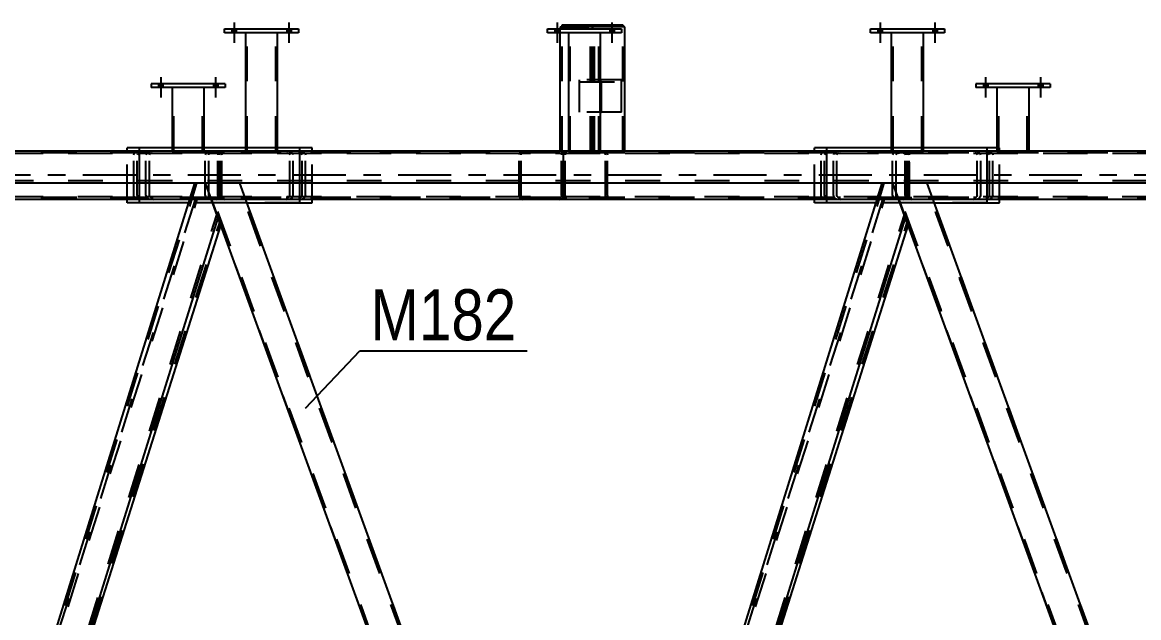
# Model space of a CAD drawing. Header units: millimetres. Extents: x -832 to 357, y -842 to -1.
# Drawn here: x 191 to 253.8, y -82.2 to -48.7 of the extents above; entities that cross this region are included whole.
import ezdxf

# ---------------------------------------------------------------- set-up
doc = ezdxf.new("R2010")
doc.units = ezdxf.units.MM
doc.linetypes.add('DXK_LINE_DOT2', pattern=[3.9198, 1.9599, -1.9599])
doc.linetypes.add('DXK_LINE_DOT3', pattern=[5.9187, 2.979, -0.9799, 0.9799, -0.9799])
doc.styles.add('Arial Narrow', font='ARIALN.TTF', dxfattribs={"height": 0.2})

# ---------------------------------------------------------------- blocks, each defined once
blk = doc.blocks.new('Part-570388851-10580 - 10391')
at = {"color": 2, "linetype": 'Continuous'}
for p, q in [((199.414, -52.345), (199.414, -55.728)), ((201.232, -55.728), (201.232, -52.345))]:
    blk.add_line(p, q, dxfattribs=at)
at = {"color": 7, "linetype": 'DXK_LINE_DOT2'}
for p, q in [((201.232, -52.345), (199.414, -52.345)), ((199.43, -52.345), (199.414, -52.345)), ((199.523, -55.911), (199.523, -52.345)), ((201.123, -55.911), (201.123, -52.345)), ((199.414, -55.728), (199.414, -55.911)), ((199.414, -55.911), (201.232, -55.911)), ((201.232, -55.911), (201.232, -55.728))]:
    blk.add_line(p, q, dxfattribs=at)
blk = doc.blocks.new('Bolt-570388851-10461 - 10391')
at = {"linetype": 'Continuous'}
for points in [[(245.342, -52.126), (245.087, -52.126), (245.087, -52.345), (245.342, -52.345)], [(245.342, -52.126), (245.087, -52.126), (245.087, -52.345), (245.342, -52.345)], [(248.433, -52.126), (248.178, -52.126), (248.178, -52.345), (248.433, -52.345)], [(248.433, -52.126), (248.178, -52.126), (248.178, -52.345), (248.433, -52.345)]]:
    blk.add_hatch(color=1, dxfattribs=at).paths.add_polyline_path(points)
at = {"color": 1, "linetype": 'Continuous'}
for p, q in [((245.087, -52.126), (245.087, -52.345)), ((245.087, -52.126), (245.087, -52.345)), ((245.214, -51.763), (245.214, -52.908)), ((245.214, -51.763), (245.214, -52.908)), ((245.342, -52.126), (245.342, -52.345)), ((245.342, -52.126), (245.342, -52.345)), ((248.178, -52.126), (248.178, -52.345)), ((248.178, -52.126), (248.178, -52.345)), ((248.305, -51.763), (248.305, -52.908)), ((248.305, -51.763), (248.305, -52.908)), ((248.433, -52.126), (248.433, -52.345)), ((248.433, -52.126), (248.433, -52.345))]:
    blk.add_line(p, q, dxfattribs=at)
blk = doc.blocks.new('Bolt-570388851-10433 - 10391')
at = {"linetype": 'Continuous'}
for points in [[(203.033, -49.036), (202.778, -49.036), (202.778, -49.255), (203.033, -49.255)], [(203.033, -49.036), (202.778, -49.036), (202.778, -49.255), (203.033, -49.255)], [(206.124, -49.036), (205.869, -49.036), (205.869, -49.255), (206.124, -49.255)], [(206.124, -49.036), (205.869, -49.036), (205.869, -49.255), (206.124, -49.255)]]:
    blk.add_hatch(color=1, dxfattribs=at).paths.add_polyline_path(points)
at = {"color": 1, "linetype": 'Continuous'}
for p, q in [((202.905, -48.673), (202.905, -49.818)), ((202.905, -48.673), (202.905, -49.818)), ((205.996, -48.673), (205.996, -49.818)), ((205.996, -48.673), (205.996, -49.818)), ((202.778, -49.036), (202.778, -49.255)), ((202.778, -49.036), (202.778, -49.255)), ((203.033, -49.036), (203.033, -49.255)), ((203.033, -49.036), (203.033, -49.255)), ((205.869, -49.036), (205.869, -49.255)), ((205.869, -49.036), (205.869, -49.255)), ((206.124, -49.036), (206.124, -49.255)), ((206.124, -49.036), (206.124, -49.255))]:
    blk.add_line(p, q, dxfattribs=at)
blk = doc.blocks.new('Bolt-570388851-10434 - 10391')
at = {"linetype": 'Continuous'}
for points in [[(203.033, -49.036), (202.778, -49.036), (202.778, -49.255), (203.033, -49.255)], [(203.033, -49.036), (202.778, -49.036), (202.778, -49.255), (203.033, -49.255)], [(206.124, -49.036), (205.869, -49.036), (205.869, -49.255), (206.124, -49.255)], [(206.124, -49.036), (205.869, -49.036), (205.869, -49.255), (206.124, -49.255)]]:
    blk.add_hatch(color=1, dxfattribs=at).paths.add_polyline_path(points)
at = {"color": 1, "linetype": 'Continuous'}
for p, q in [((202.905, -48.673), (202.905, -49.818)), ((202.905, -48.673), (202.905, -49.818)), ((205.996, -48.673), (205.996, -49.818)), ((205.996, -48.673), (205.996, -49.818)), ((202.778, -49.036), (202.778, -49.255)), ((202.778, -49.036), (202.778, -49.255)), ((203.033, -49.036), (203.033, -49.255)), ((203.033, -49.036), (203.033, -49.255)), ((205.869, -49.036), (205.869, -49.255)), ((205.869, -49.036), (205.869, -49.255)), ((206.124, -49.036), (206.124, -49.255)), ((206.124, -49.036), (206.124, -49.255))]:
    blk.add_line(p, q, dxfattribs=at)
blk = doc.blocks.new('Bolt-570388851-10435 - 10391')
at = {"linetype": 'Continuous'}
for points in [[(239.396, -49.036), (239.142, -49.036), (239.142, -49.255), (239.396, -49.255)], [(239.396, -49.036), (239.142, -49.036), (239.142, -49.255), (239.396, -49.255)], [(242.487, -49.036), (242.233, -49.036), (242.233, -49.255), (242.487, -49.255)], [(242.487, -49.036), (242.233, -49.036), (242.233, -49.255), (242.487, -49.255)]]:
    blk.add_hatch(color=1, dxfattribs=at).paths.add_polyline_path(points)
at = {"color": 1, "linetype": 'Continuous'}
for p, q in [((239.269, -48.673), (239.269, -49.818)), ((239.269, -48.673), (239.269, -49.818)), ((242.36, -48.673), (242.36, -49.818)), ((242.36, -48.673), (242.36, -49.818)), ((239.142, -49.036), (239.142, -49.255)), ((239.142, -49.036), (239.142, -49.255)), ((239.396, -49.036), (239.396, -49.255)), ((239.396, -49.036), (239.396, -49.255)), ((242.233, -49.036), (242.233, -49.255)), ((242.233, -49.036), (242.233, -49.255)), ((242.487, -49.036), (242.487, -49.255)), ((242.487, -49.036), (242.487, -49.255))]:
    blk.add_line(p, q, dxfattribs=at)
blk = doc.blocks.new('Bolt-570388851-10436 - 10391')
at = {"linetype": 'Continuous'}
for points in [[(221.214, -49.036), (220.96, -49.036), (220.96, -49.255), (221.214, -49.255)], [(221.214, -49.036), (220.96, -49.036), (220.96, -49.255), (221.214, -49.255)], [(224.305, -49.036), (224.051, -49.036), (224.051, -49.255), (224.305, -49.255)], [(224.305, -49.036), (224.051, -49.036), (224.051, -49.255), (224.305, -49.255)]]:
    blk.add_hatch(color=1, dxfattribs=at).paths.add_polyline_path(points)
at = {"color": 1, "linetype": 'Continuous'}
for p, q in [((221.087, -48.673), (221.087, -49.818)), ((221.087, -48.673), (221.087, -49.818)), ((224.178, -48.673), (224.178, -49.818)), ((224.178, -48.673), (224.178, -49.818)), ((220.96, -49.036), (220.96, -49.255)), ((220.96, -49.036), (220.96, -49.255)), ((221.214, -49.036), (221.214, -49.255)), ((221.214, -49.036), (221.214, -49.255)), ((224.051, -49.036), (224.051, -49.255)), ((224.051, -49.036), (224.051, -49.255)), ((224.305, -49.036), (224.305, -49.255)), ((224.305, -49.036), (224.305, -49.255))]:
    blk.add_line(p, q, dxfattribs=at)
blk = doc.blocks.new('Part-570388851-10442 - 10391')
at = {"color": 2, "linetype": 'Continuous'}
for p, q in [((239.905, -55.728), (236.28, -55.728)), ((236.28, -55.909), (236.28, -55.728)), ((245.301, -55.728), (241.724, -55.728)), ((245.301, -55.909), (245.301, -55.728)), ((236.28, -58.819), (236.28, -57.727)), ((245.301, -58.819), (245.301, -57.727)), ((239.057, -58.819), (236.28, -58.819)), ((242.328, -58.819), (245.301, -58.819))]:
    blk.add_line(p, q, dxfattribs=at)
at = {"color": 7, "linetype": 'DXK_LINE_DOT2'}
for p, q in [((236.28, -57.727), (236.28, -55.909)), ((241.724, -55.728), (239.905, -55.728)), ((245.301, -57.727), (245.301, -55.909)), ((242.328, -58.819), (239.057, -58.819))]:
    blk.add_line(p, q, dxfattribs=at)
blk = doc.blocks.new('Part-570388851-10448 - 10391')
at = {"color": 7, "linetype": 'DXK_LINE_DOT2'}
for p, q in [((224.723, -51.909), (222.36, -51.909)), ((222.36, -53.727), (222.36, -51.909)), ((222.36, -52.018), (224.723, -52.018)), ((224.723, -53.727), (224.723, -51.909)), ((224.723, -53.727), (222.36, -53.727))]:
    blk.add_line(p, q, dxfattribs=at)
blk = doc.blocks.new('Part-570388851-10832 - 10391')
at = {"color": 2, "linetype": 'Continuous'}
for p, q in [((241.931, -57.727), (239.996, -57.727)), ((261.411, -111.25), (241.931, -57.727)), ((260.051, -112.827), (240.699, -59.659))]:
    blk.add_line(p, q, dxfattribs=at)
at = {"color": 7, "linetype": 'DXK_LINE_DOT2'}
for p, q in [((240.699, -59.659), (239.996, -57.727)), ((260.167, -112.827), (240.112, -57.727)), ((261.869, -112.827), (241.815, -57.727)), ((261.986, -112.827), (261.411, -111.25)), ((260.051, -112.827), (261.986, -112.827))]:
    blk.add_line(p, q, dxfattribs=at)
blk = doc.blocks.new('Part-570388851-11091 - 10391')
at = {"color": 7, "linetype": 'DXK_LINE_DOT2'}
for p, q in [((242.262, -58.637), (240.327, -58.637)), ((240.327, -58.637), (260.014, -112.728)), ((240.345, -58.637), (240.327, -58.637)), ((260.131, -112.728), (240.443, -58.637)), ((261.833, -112.728), (242.146, -58.637)), ((261.949, -112.728), (242.262, -58.637)), ((260.014, -112.728), (261.949, -112.728))]:
    blk.add_line(p, q, dxfattribs=at)
blk = doc.blocks.new('Bolt-570388851-10462 - 10391')
at = {"linetype": 'Continuous'}
for points in [[(198.905, -52.126), (198.65, -52.126), (198.65, -52.345), (198.905, -52.345)], [(198.905, -52.126), (198.65, -52.126), (198.65, -52.345), (198.905, -52.345)], [(201.996, -52.126), (201.741, -52.126), (201.741, -52.345), (201.996, -52.345)], [(201.996, -52.126), (201.741, -52.126), (201.741, -52.345), (201.996, -52.345)]]:
    blk.add_hatch(color=1, dxfattribs=at).paths.add_polyline_path(points)
at = {"color": 1, "linetype": 'Continuous'}
for p, q in [((198.65, -52.126), (198.65, -52.345)), ((198.65, -52.126), (198.65, -52.345)), ((198.777, -51.763), (198.777, -52.908)), ((198.777, -51.763), (198.777, -52.908)), ((198.905, -52.126), (198.905, -52.345)), ((198.905, -52.126), (198.905, -52.345)), ((201.741, -52.126), (201.741, -52.345)), ((201.741, -52.126), (201.741, -52.345)), ((201.868, -51.763), (201.868, -52.908)), ((201.868, -51.763), (201.868, -52.908)), ((201.996, -52.126), (201.996, -52.345)), ((201.996, -52.126), (201.996, -52.345))]:
    blk.add_line(p, q, dxfattribs=at)
blk = doc.blocks.new('Part-570388851-10604 - 10391')
at = {"color": 2, "linetype": 'Continuous'}
for p, q in [((221.724, -49.255), (221.724, -55.91)), ((223.542, -55.91), (223.542, -49.255)), ((221.724, -55.91), (223.542, -55.91))]:
    blk.add_line(p, q, dxfattribs=at)
at = {"color": 7, "linetype": 'DXK_LINE_DOT2'}
for p, q in [((223.542, -49.255), (221.724, -49.255)), ((221.724, -49.255), (221.74, -49.255)), ((221.833, -55.91), (221.833, -49.255)), ((223.433, -55.91), (223.433, -49.255)), ((223.424, -55.91), (223.407, -55.91)), ((223.407, -55.91), (223.424, -55.91)), ((223.424, -55.91), (223.433, -55.91)), ((223.433, -55.91), (223.424, -55.91))]:
    blk.add_line(p, q, dxfattribs=at)
blk = doc.blocks.new('Part-570388851-10598 - 10391')
at = {"color": 2, "linetype": 'Continuous'}
for p, q in [((221.269, -48.927), (221.285, -48.927)), ((221.269, -48.927), (221.269, -49.036)), ((221.285, -48.927), (222.869, -48.927)), ((223.087, -48.927), (222.869, -48.927)), ((223.087, -49.036), (223.087, -48.927)), ((221.269, -55.909), (221.269, -49.255))]:
    blk.add_line(p, q, dxfattribs=at)
at = {"color": 7, "linetype": 'DXK_LINE_DOT2'}
for p, q in [((221.378, -55.91), (221.378, -48.927)), ((221.378, -48.927), (221.386, -48.927)), ((222.978, -55.91), (222.978, -48.927)), ((221.269, -49.255), (221.269, -49.036)), ((223.087, -55.91), (223.087, -49.036)), ((221.269, -55.909), (221.269, -55.91)), ((221.269, -55.91), (221.269, -55.909)), ((223.087, -55.91), (221.269, -55.91))]:
    blk.add_line(p, q, dxfattribs=at)
blk = doc.blocks.new('Part-570388851-10574 - 10391')
at = {"color": 2, "linetype": 'Continuous'}
for p, q in [((245.851, -52.345), (245.851, -55.728)), ((247.669, -55.909), (247.669, -52.345))]:
    blk.add_line(p, q, dxfattribs=at)
at = {"color": 7, "linetype": 'DXK_LINE_DOT2'}
for p, q in [((247.669, -52.345), (245.851, -52.345)), ((245.867, -52.345), (245.851, -52.345)), ((245.96, -55.911), (245.96, -52.345)), ((247.56, -55.911), (247.56, -52.345)), ((245.851, -55.728), (245.851, -55.911)), ((245.851, -55.911), (247.669, -55.911)), ((247.669, -55.911), (247.669, -55.909)), ((247.669, -55.909), (247.669, -55.911))]:
    blk.add_line(p, q, dxfattribs=at)
blk = doc.blocks.new('Part-570388851-10577 - 10391')
at = {"color": 7, "linetype": 'DXK_LINE_DOT2'}
for p, q in [((223.087, -48.926), (223.087, -48.927)), ((223.087, -48.927), (223.087, -48.926)), ((223.121, -48.926), (223.087, -48.926)), ((223.196, -55.911), (223.196, -48.926)), ((223.196, -48.926), (223.204, -48.926)), ((224.796, -55.911), (224.796, -48.926)), ((223.087, -55.911), (223.087, -49.036)), ((224.905, -55.911), (223.087, -55.911)), ((224.905, -55.911), (224.905, -55.909))]:
    blk.add_line(p, q, dxfattribs=at)
at = {"color": 2, "linetype": 'Continuous'}
for p, q in [((223.087, -48.927), (223.087, -49.036)), ((224.687, -48.926), (223.121, -48.926)), ((224.905, -48.926), (224.687, -48.926)), ((224.905, -55.909), (224.905, -48.926))]:
    blk.add_line(p, q, dxfattribs=at)
blk = doc.blocks.new('Part-570388851-10589 - 10391')
at = {"color": 2, "linetype": 'Continuous'}
for p, q in [((202.36, -49.255), (202.36, -49.036)), ((202.36, -49.036), (206.542, -49.036)), ((206.542, -49.255), (202.36, -49.255)), ((206.542, -49.036), (206.542, -49.255))]:
    blk.add_line(p, q, dxfattribs=at)
blk = doc.blocks.new('Part-570388851-10592 - 10391')
at = {"color": 2, "linetype": 'Continuous'}
for p, q in [((203.542, -49.255), (203.542, -55.91)), ((205.36, -55.91), (205.36, -49.255)), ((203.542, -55.91), (205.36, -55.91))]:
    blk.add_line(p, q, dxfattribs=at)
at = {"color": 7, "linetype": 'DXK_LINE_DOT2'}
for p, q in [((205.36, -49.255), (203.542, -49.255)), ((203.542, -49.255), (203.558, -49.255)), ((203.651, -55.91), (203.651, -49.255)), ((205.251, -55.91), (205.251, -49.255)), ((205.243, -55.91), (205.225, -55.91)), ((205.225, -55.91), (205.243, -55.91)), ((205.243, -55.91), (205.251, -55.91)), ((205.251, -55.91), (205.243, -55.91))]:
    blk.add_line(p, q, dxfattribs=at)
blk = doc.blocks.new('Part-570388851-10595 - 10391')
at = {"color": 2, "linetype": 'Continuous'}
for p, q in [((221.378, -48.818), (224.796, -48.817)), ((221.378, -48.927), (221.378, -48.818)), ((223.121, -48.927), (221.487, -48.927)), ((224.796, -48.817), (224.796, -48.926))]:
    blk.add_line(p, q, dxfattribs=at)
at = {"color": 7, "linetype": 'DXK_LINE_DOT2'}
for p, q in [((221.487, -48.927), (221.378, -48.927)), ((224.796, -48.926), (223.121, -48.927))]:
    blk.add_line(p, q, dxfattribs=at)
blk = doc.blocks.new('Part-570388851-10601 - 10391')
at = {"color": 2, "linetype": 'Continuous'}
for p, q in [((220.542, -49.255), (220.542, -49.036)), ((220.542, -49.036), (224.724, -49.036)), ((224.724, -49.255), (220.542, -49.255)), ((224.724, -49.036), (224.724, -49.255))]:
    blk.add_line(p, q, dxfattribs=at)
blk = doc.blocks.new('Part-570388851-10637 - 10391')
at = {"color": 7, "linetype": 'DXK_LINE_DOT2'}
for p, q in [((202.36, -49.255), (202.36, -49.036)), ((202.36, -49.036), (206.542, -49.036)), ((206.542, -49.255), (202.36, -49.255)), ((206.542, -49.036), (206.542, -49.255))]:
    blk.add_line(p, q, dxfattribs=at)
blk = doc.blocks.new('Part-570388851-10640 - 10391')
at = {"color": 7, "linetype": 'DXK_LINE_DOT2'}
for p, q in [((205.36, -49.255), (203.542, -49.255)), ((203.542, -49.255), (203.542, -55.91)), ((203.558, -49.255), (203.542, -49.255)), ((203.651, -55.91), (203.651, -49.255)), ((205.251, -55.91), (205.251, -49.255)), ((205.36, -55.91), (205.36, -49.255)), ((203.542, -55.91), (205.36, -55.91))]:
    blk.add_line(p, q, dxfattribs=at)
blk = doc.blocks.new('Part-570388851-10675 - 10391')
at = {"color": 7, "linetype": 'DXK_LINE_DOT2'}
for p, q in [((200.715, -58.637), (184.024, -111.271)), ((184.085, -111.439), (200.829, -58.637)), ((201.63, -58.637), (200.715, -58.637)), ((200.715, -58.637), (200.732, -58.637)), ((202.16, -60.094), (201.63, -58.637)), ((185.355, -112.728), (202.099, -59.926)), ((184.555, -112.728), (184.024, -111.271)), ((185.47, -112.728), (184.555, -112.728)), ((185.47, -112.728), (185.527, -112.546))]:
    blk.add_line(p, q, dxfattribs=at)
at = {"color": 2, "linetype": 'Continuous'}
blk.add_line((185.527, -112.546), (202.16, -60.094), dxfattribs=at)
blk = doc.blocks.new('Part-570388851-10680 - 10391')
at = {"color": 2, "linetype": 'Continuous'}
for p, q in [((203.233, -57.727), (201.299, -57.727)), ((222.714, -111.25), (203.233, -57.727)), ((221.353, -112.827), (202.002, -59.659))]:
    blk.add_line(p, q, dxfattribs=at)
at = {"color": 7, "linetype": 'DXK_LINE_DOT2'}
for p, q in [((202.002, -59.659), (201.299, -57.727)), ((221.469, -112.827), (201.415, -57.727)), ((223.172, -112.827), (203.117, -57.727)), ((223.288, -112.827), (222.714, -111.25)), ((221.353, -112.827), (223.288, -112.827))]:
    blk.add_line(p, q, dxfattribs=at)
blk = doc.blocks.new('Part-570388851-10705 - 10391')
at = {"color": 2, "linetype": 'Continuous'}
for p, q in [((184.017, -111.25), (200.699, -57.727)), ((201.299, -57.727), (200.699, -57.727)), ((201.879, -59.321), (201.299, -57.727)), ((185.429, -112.827), (202.002, -59.659)), ((202.002, -59.659), (201.879, -59.321)), ((184.591, -112.827), (184.017, -111.25))]:
    blk.add_line(p, q, dxfattribs=at)
at = {"color": 7, "linetype": 'DXK_LINE_DOT2'}
for p, q in [((184.078, -111.419), (200.814, -57.727)), ((200.717, -57.727), (200.699, -57.727)), ((201.299, -57.727), (200.928, -57.727)), ((185.315, -112.827), (201.94, -59.49)), ((202.002, -59.659), (201.902, -59.386)), ((185.429, -112.827), (184.591, -112.827))]:
    blk.add_line(p, q, dxfattribs=at)
blk = doc.blocks.new('Part-570388851-11328 - 10391')
at = {"color": 2, "linetype": 'Continuous'}
for p, q in [((239.905, -49.255), (239.905, -55.91)), ((241.724, -55.91), (241.724, -49.255)), ((239.905, -55.91), (241.724, -55.91))]:
    blk.add_line(p, q, dxfattribs=at)
at = {"color": 7, "linetype": 'DXK_LINE_DOT2'}
for p, q in [((241.724, -49.255), (239.905, -49.255)), ((239.905, -49.255), (239.922, -49.255)), ((240.014, -55.91), (240.014, -49.255)), ((241.614, -55.91), (241.614, -49.255)), ((241.606, -55.91), (241.589, -55.91)), ((241.589, -55.91), (241.606, -55.91)), ((241.606, -55.91), (241.614, -55.91)), ((241.614, -55.91), (241.606, -55.91))]:
    blk.add_line(p, q, dxfattribs=at)
blk = doc.blocks.new('Part-570388851-11282 - 10391')
at = {"color": 7, "linetype": 'DXK_LINE_DOT2'}
for p, q in [((239.412, -58.637), (222.722, -111.271)), ((222.783, -111.439), (239.526, -58.637)), ((240.327, -58.637), (239.412, -58.637)), ((239.412, -58.637), (239.429, -58.637)), ((240.857, -60.094), (240.327, -58.637)), ((224.052, -112.728), (240.796, -59.926)), ((223.252, -112.728), (222.722, -111.271)), ((224.167, -112.728), (223.252, -112.728)), ((224.167, -112.728), (224.225, -112.546))]:
    blk.add_line(p, q, dxfattribs=at)
at = {"color": 2, "linetype": 'Continuous'}
blk.add_line((224.225, -112.546), (240.857, -60.094), dxfattribs=at)
blk = doc.blocks.new('Part-570388851-11185 - 10391')
at = {"color": 2, "linetype": 'Continuous'}
for p, q in [((197.583, -55.728), (196.892, -55.728)), ((196.892, -55.909), (196.892, -55.728)), ((207.294, -55.728), (206.603, -55.728)), ((207.294, -55.909), (207.294, -55.728)), ((196.892, -58.819), (196.892, -58.637)), ((197.583, -58.819), (196.892, -58.819)), ((206.603, -58.819), (207.294, -58.819)), ((207.294, -58.819), (207.294, -58.637))]:
    blk.add_line(p, q, dxfattribs=at)
at = {"color": 7, "linetype": 'DXK_LINE_DOT2'}
for p, q in [((196.892, -58.637), (196.892, -55.909)), ((206.603, -55.728), (197.583, -55.728)), ((207.294, -58.637), (207.294, -55.909)), ((206.603, -58.819), (197.583, -58.819))]:
    blk.add_line(p, q, dxfattribs=at)
blk = doc.blocks.new('Part-570388851-10799 - 10391')
at = {"color": 7, "linetype": 'DXK_LINE_DOT2'}
for p, q in [((305.281, -55.909), (3.542, -55.909)), ((205.36, -55.909), (203.542, -55.909)), ((223.542, -55.909), (221.724, -55.909)), ((241.724, -55.909), (239.905, -55.909)), ((305.281, -56.055), (-20.791, -56.055)), ((305.281, -57.582), (-20.791, -57.582)), ((203.233, -57.727), (200.699, -57.727)), ((241.931, -57.727), (239.397, -57.727))]:
    blk.add_line(p, q, dxfattribs=at)
at = {"color": 2, "linetype": 'Continuous'}
for p, q in [((203.542, -55.909), (187.178, -55.909)), ((221.724, -55.909), (205.36, -55.909)), ((239.905, -55.909), (223.542, -55.909)), ((258.087, -55.909), (241.724, -55.909)), ((200.699, -57.727), (164.536, -57.727)), ((239.397, -57.727), (203.233, -57.727)), ((278.094, -57.727), (241.931, -57.727))]:
    blk.add_line(p, q, dxfattribs=at)
blk = doc.blocks.new('Part-570388851-10817 - 10391')
at = {"color": 7, "linetype": 'DXK_LINE_DOT2'}
for p, q in [((223.597, -52.018), (223.488, -52.018)), ((223.488, -52.018), (223.488, -53.727)), ((223.597, -53.727), (223.597, -52.018)), ((223.597, -52.29), (223.488, -52.29)), ((223.488, -53.727), (223.597, -53.727))]:
    blk.add_line(p, q, dxfattribs=at)
blk = doc.blocks.new('Part-570388851-11070 - 10391')
at = {"color": 7, "linetype": 'DXK_LINE_DOT2'}
for p, q in [((203.564, -58.637), (201.63, -58.637)), ((201.63, -58.637), (221.317, -112.728)), ((201.647, -58.637), (201.63, -58.637)), ((221.433, -112.728), (201.746, -58.637)), ((223.136, -112.728), (203.448, -58.637)), ((223.252, -112.728), (203.564, -58.637)), ((221.317, -112.728), (223.252, -112.728))]:
    blk.add_line(p, q, dxfattribs=at)
blk = doc.blocks.new('Part-570388851-11124 - 10391')
at = {"color": 7, "linetype": 'DXK_LINE_DOT2'}
for p, q in [((240.848, -55.973), (240.911, -55.926)), ((240.911, -55.926), (241.063, -55.909)), ((240.911, -58.62), (240.911, -55.926)), ((259.941, -55.909), (241.063, -55.909)), ((245.23, -55.909), (245.382, -55.926)), ((257.781, -55.926), (257.716, -55.973)), ((257.857, -55.909), (257.781, -55.926)), ((260.017, -55.926), (259.941, -55.909)), ((260.081, -55.973), (260.017, -55.926)), ((240.79, -56.128), (240.805, -56.044)), ((240.79, -58.419), (240.79, -56.128)), ((240.805, -56.044), (240.848, -55.973)), ((240.897, -56.086), (240.89, -56.128)), ((240.89, -58.419), (240.89, -56.128)), ((240.922, -56.051), (240.897, -56.086)), ((240.987, -56.027), (240.922, -56.051)), ((240.922, -58.496), (240.922, -56.051)), ((241.063, -56.019), (240.987, -56.027)), ((259.941, -56.019), (241.063, -56.019)), ((245.306, -56.027), (245.23, -56.019)), ((245.429, -56.128), (245.414, -56.086)), ((245.429, -58.419), (245.429, -56.128)), ((245.597, -56.044), (245.627, -56.128)), ((245.627, -58.419), (245.627, -56.128)), ((257.673, -56.044), (257.658, -56.128)), ((257.658, -58.419), (257.658, -56.128)), ((257.716, -55.973), (257.673, -56.044)), ((257.758, -56.128), (257.765, -56.086)), ((257.758, -58.419), (257.758, -56.128)), ((257.765, -56.086), (257.787, -56.051)), ((257.787, -56.051), (257.819, -56.027)), ((257.819, -56.027), (257.857, -56.019)), ((259.941, -56.019), (259.979, -56.027)), ((259.979, -56.027), (260.011, -56.051)), ((260.011, -56.051), (260.032, -56.086)), ((260.032, -56.086), (260.04, -56.128)), ((260.04, -58.419), (260.04, -56.128)), ((260.124, -56.044), (260.081, -55.973)), ((260.139, -56.128), (260.124, -56.044)), ((260.139, -58.419), (260.139, -56.128)), ((240.805, -58.502), (240.79, -58.419)), ((240.89, -58.419), (240.897, -58.46)), ((245.414, -58.46), (245.429, -58.419)), ((245.627, -58.419), (245.597, -58.502)), ((257.658, -58.419), (257.673, -58.502)), ((257.765, -58.46), (257.758, -58.419)), ((260.04, -58.419), (260.032, -58.46)), ((260.124, -58.502), (260.139, -58.419)), ((240.848, -58.573), (240.805, -58.502)), ((240.911, -58.62), (240.848, -58.573)), ((240.897, -58.46), (240.922, -58.496)), ((240.911, -58.62), (241.063, -58.637)), ((240.922, -58.496), (240.987, -58.519)), ((240.987, -58.519), (241.063, -58.528)), ((259.941, -58.528), (241.063, -58.528)), ((259.941, -58.637), (241.063, -58.637)), ((245.23, -58.528), (245.306, -58.519)), ((245.382, -58.62), (245.23, -58.637)), ((257.673, -58.502), (257.716, -58.573)), ((257.716, -58.573), (257.781, -58.62)), ((257.787, -58.496), (257.765, -58.46)), ((257.781, -58.62), (257.857, -58.637)), ((257.819, -58.519), (257.787, -58.496)), ((257.857, -58.528), (257.819, -58.519)), ((259.979, -58.519), (259.941, -58.528)), ((259.941, -58.637), (260.017, -58.62)), ((260.011, -58.496), (259.979, -58.519)), ((260.032, -58.46), (260.011, -58.496)), ((260.017, -58.62), (260.081, -58.573)), ((260.081, -58.573), (260.124, -58.502))]:
    blk.add_line(p, q, dxfattribs=at)
for centre, radius, start, end in [((245.321, -56.292), 0.371, 41.9269, 80.47781), ((245.276, -56.21), 0.186, 41.9269, 80.47781), ((245.276, -58.336), 0.186, 279.52227, 318.07318), ((245.321, -58.254), 0.371, 279.52227, 318.07318)]:
    blk.add_arc(centre, radius, start, end, dxfattribs=at)
blk = doc.blocks.new('Part-570388851-11036 - 10391')
at = {"color": 7, "linetype": 'DXK_LINE_DOT2'}
for p, q in [((297.987, -55.909), (-19.561, -55.91)), ((297.987, -56.055), (-19.561, -56.055)), ((297.987, -58.491), (-19.561, -58.491)), ((297.987, -58.637), (3.405, -58.637)), ((284.688, -58.637), (8.16, -58.637))]:
    blk.add_line(p, q, dxfattribs=at)
at = {"color": 7, "linetype": 'DXK_LINE_DOT3'}
blk.add_line((297.987, -57.273), (-19.561, -57.273), dxfattribs=at)
blk = doc.blocks.new('Part-570388851-11054 - 10391')
at = {"color": 7, "linetype": 'DXK_LINE_DOT2'}
for p, q in [((182.802, -55.973), (182.867, -55.926)), ((182.867, -55.926), (182.943, -55.909)), ((201.894, -55.909), (182.943, -55.909)), ((185.026, -55.909), (185.102, -55.926)), ((185.102, -55.926), (185.167, -55.973)), ((198.343, -55.909), (198.191, -55.926)), ((201.278, -56.019), (201.278, -55.909)), ((201.97, -55.926), (201.894, -55.909)), ((202.035, -55.973), (201.97, -55.926)), ((182.744, -56.128), (182.759, -56.044)), ((182.744, -57.727), (182.744, -56.128)), ((182.759, -56.044), (182.802, -55.973)), ((182.851, -56.086), (182.843, -56.128)), ((182.843, -58.419), (182.843, -56.128)), ((182.873, -56.05), (182.851, -56.086)), ((182.905, -56.027), (182.873, -56.05)), ((182.943, -56.019), (182.905, -56.027)), ((201.894, -56.019), (182.943, -56.019)), ((185.064, -56.027), (185.026, -56.019)), ((185.097, -56.05), (185.064, -56.027)), ((185.118, -56.086), (185.097, -56.05)), ((185.126, -56.128), (185.118, -56.086)), ((185.126, -58.419), (185.126, -56.128)), ((185.167, -55.973), (185.21, -56.044)), ((185.21, -56.044), (185.225, -56.128)), ((185.225, -58.419), (185.225, -56.128)), ((197.977, -56.044), (197.946, -56.128)), ((197.946, -58.419), (197.946, -56.128)), ((198.145, -56.128), (198.16, -56.086)), ((198.145, -58.419), (198.145, -56.128)), ((198.267, -56.027), (198.343, -56.019)), ((201.894, -56.019), (201.932, -56.027)), ((201.932, -56.027), (201.965, -56.05)), ((201.965, -56.05), (201.986, -56.086)), ((201.986, -56.086), (201.994, -56.128)), ((201.994, -58.419), (201.994, -56.128)), ((202.078, -56.044), (202.035, -55.973)), ((202.093, -56.128), (202.078, -56.044)), ((202.093, -58.419), (202.093, -56.128)), ((182.843, -58.419), (182.851, -58.46)), ((185.118, -58.46), (185.126, -58.419)), ((185.225, -58.419), (185.21, -58.502)), ((197.946, -58.419), (197.977, -58.502)), ((198.16, -58.46), (198.145, -58.419)), ((201.994, -58.419), (201.986, -58.46)), ((202.078, -58.502), (202.093, -58.419)), ((182.851, -58.46), (182.873, -58.496)), ((182.873, -58.496), (182.905, -58.519)), ((182.905, -58.519), (182.943, -58.528)), ((201.894, -58.528), (182.943, -58.528)), ((185.026, -58.528), (185.064, -58.519)), ((185.102, -58.62), (185.026, -58.637)), ((185.064, -58.519), (185.097, -58.496)), ((185.097, -58.496), (185.118, -58.46)), ((185.167, -58.573), (185.102, -58.62)), ((185.21, -58.502), (185.167, -58.573)), ((201.894, -58.637), (197.583, -58.637)), ((198.191, -58.62), (198.343, -58.637)), ((198.343, -58.528), (198.267, -58.519)), ((201.278, -58.637), (201.278, -58.528)), ((201.932, -58.519), (201.894, -58.528)), ((201.894, -58.637), (201.97, -58.62)), ((201.965, -58.496), (201.932, -58.519)), ((201.986, -58.46), (201.965, -58.496)), ((201.97, -58.62), (202.035, -58.573)), ((202.035, -58.573), (202.078, -58.502))]:
    blk.add_line(p, q, dxfattribs=at)
at = {"color": 2, "linetype": 'Continuous'}
for p, q in [((182.744, -58.419), (182.744, -57.727)), ((182.759, -58.502), (182.744, -58.419)), ((182.802, -58.573), (182.759, -58.502)), ((182.867, -58.62), (182.802, -58.573)), ((182.943, -58.637), (182.867, -58.62)), ((197.583, -58.637), (182.943, -58.637))]:
    blk.add_line(p, q, dxfattribs=at)
at = {"color": 7, "linetype": 'DXK_LINE_DOT2'}
for centre, radius, start, end in [((198.253, -56.292), 0.371, 99.52227, 138.07318), ((198.298, -56.21), 0.186, 99.52227, 138.07318), ((198.253, -58.254), 0.371, 221.9269, 260.47781), ((198.298, -58.336), 0.186, 221.9269, 260.47781)]:
    blk.add_arc(centre, radius, start, end, dxfattribs=at)
blk = doc.blocks.new('Part-570388851-11299 - 10391')
at = {"color": 2, "linetype": 'Continuous'}
for p, q in [((222.714, -111.25), (239.397, -57.727)), ((239.996, -57.727), (239.397, -57.727)), ((240.576, -59.321), (239.996, -57.727)), ((224.127, -112.827), (240.699, -59.659)), ((240.699, -59.659), (240.576, -59.321)), ((223.288, -112.827), (222.714, -111.25))]:
    blk.add_line(p, q, dxfattribs=at)
at = {"color": 7, "linetype": 'DXK_LINE_DOT2'}
for p, q in [((222.776, -111.419), (239.511, -57.727)), ((239.414, -57.727), (239.397, -57.727)), ((239.996, -57.727), (239.625, -57.727)), ((224.012, -112.827), (240.638, -59.49)), ((240.699, -59.659), (240.6, -59.386)), ((224.127, -112.827), (223.288, -112.827))]:
    blk.add_line(p, q, dxfattribs=at)
blk = doc.blocks.new('Part-570388851-11099 - 10391')
at = {"color": 7, "linetype": 'DXK_LINE_DOT2'}
for p, q in [((240.372, -55.909), (240.221, -55.926)), ((279.215, -55.909), (240.372, -55.909)), ((244.692, -55.926), (244.54, -55.909)), ((274.896, -55.926), (275.048, -55.909)), ((279.215, -55.909), (279.367, -55.926)), ((240.006, -56.044), (239.976, -56.128)), ((239.976, -58.419), (239.976, -56.128)), ((240.174, -56.128), (240.189, -56.086)), ((240.174, -58.419), (240.174, -56.128)), ((240.297, -56.027), (240.372, -56.019)), ((279.215, -56.019), (240.372, -56.019)), ((244.54, -56.019), (244.616, -56.027)), ((244.723, -56.086), (244.738, -56.128)), ((244.738, -58.419), (244.738, -56.128)), ((244.937, -56.128), (244.907, -56.044)), ((244.937, -58.419), (244.937, -56.128)), ((274.651, -56.128), (274.681, -56.044)), ((274.651, -58.419), (274.651, -56.128)), ((274.864, -56.086), (274.849, -56.128)), ((274.849, -58.419), (274.849, -56.128)), ((275.048, -56.019), (274.972, -56.027)), ((279.291, -56.027), (279.215, -56.019)), ((279.414, -56.128), (279.399, -56.086)), ((279.414, -58.419), (279.414, -56.128)), ((279.582, -56.044), (279.612, -56.128)), ((279.612, -58.419), (279.612, -56.128)), ((239.976, -58.419), (240.006, -58.502)), ((240.189, -58.46), (240.174, -58.419)), ((244.738, -58.419), (244.723, -58.46)), ((244.907, -58.502), (244.937, -58.419)), ((274.681, -58.502), (274.651, -58.419)), ((274.849, -58.419), (274.864, -58.46)), ((279.399, -58.46), (279.414, -58.419)), ((279.612, -58.419), (279.582, -58.502)), ((240.221, -58.62), (240.343, -58.634)), ((240.354, -58.526), (240.297, -58.519)), ((240.343, -58.634), (240.372, -58.637)), ((240.372, -58.528), (240.354, -58.526)), ((279.215, -58.528), (240.372, -58.528)), ((245.301, -58.637), (240.372, -58.637)), ((244.616, -58.519), (244.54, -58.528)), ((244.54, -58.637), (244.692, -58.62)), ((279.215, -58.637), (260.337, -58.637)), ((275.048, -58.637), (274.896, -58.62)), ((274.972, -58.519), (275.048, -58.528)), ((279.215, -58.528), (279.291, -58.519)), ((279.367, -58.62), (279.215, -58.637))]:
    blk.add_line(p, q, dxfattribs=at)
at = {"color": 2, "linetype": 'Continuous'}
blk.add_line((260.337, -58.637), (245.301, -58.637), dxfattribs=at)
at = {"color": 7, "linetype": 'DXK_LINE_DOT2'}
for centre, radius, start, end in [((240.282, -56.292), 0.371, 99.52227, 138.07318), ((244.631, -56.292), 0.371, 41.9269, 80.47781), ((274.957, -56.292), 0.371, 99.52227, 138.07318), ((279.306, -56.292), 0.371, 41.9269, 80.47781), ((240.327, -56.21), 0.186, 99.52227, 138.07318), ((244.585, -56.21), 0.186, 41.9269, 80.47781), ((275.002, -56.21), 0.186, 99.52227, 138.07318), ((279.26, -56.21), 0.186, 41.9269, 80.47781), ((240.282, -58.254), 0.371, 221.9269, 260.47781), ((240.327, -58.336), 0.186, 221.9269, 260.47781), ((244.585, -58.336), 0.186, 279.52227, 318.07318), ((244.631, -58.254), 0.371, 279.52227, 318.07318), ((274.957, -58.254), 0.371, 221.9269, 260.47781), ((275.002, -58.336), 0.186, 221.9269, 260.47781), ((279.26, -58.336), 0.186, 279.52227, 318.07318), ((279.306, -58.254), 0.371, 279.52227, 318.07318)]:
    blk.add_arc(centre, radius, start, end, dxfattribs=at)
blk = doc.blocks.new('Part-570388851-11105 - 10391')
at = {"color": 7, "linetype": 'DXK_LINE_DOT2'}
for p, q in [((162.978, -55.909), (162.826, -55.926)), ((201.82, -55.909), (162.978, -55.909)), ((167.297, -55.926), (167.145, -55.909)), ((197.501, -55.926), (197.653, -55.909)), ((201.82, -55.909), (201.972, -55.926)), ((162.611, -56.044), (162.581, -56.128)), ((162.581, -58.419), (162.581, -56.128)), ((162.779, -56.128), (162.794, -56.086)), ((162.779, -58.419), (162.779, -56.128)), ((162.902, -56.027), (162.978, -56.019)), ((201.82, -56.019), (162.978, -56.019)), ((167.145, -56.019), (167.221, -56.027)), ((167.329, -56.086), (167.344, -56.128)), ((167.344, -58.419), (167.344, -56.128)), ((167.542, -56.128), (167.512, -56.044)), ((167.542, -58.419), (167.542, -56.128)), ((197.256, -56.128), (197.286, -56.044)), ((197.256, -58.419), (197.256, -56.128)), ((197.47, -56.086), (197.454, -56.128)), ((197.454, -58.419), (197.454, -56.128)), ((197.653, -56.019), (197.577, -56.027)), ((201.896, -56.027), (201.82, -56.019)), ((202.019, -56.128), (202.004, -56.086)), ((202.019, -58.419), (202.019, -56.128)), ((202.187, -56.044), (202.189, -56.051)), ((202.189, -56.051), (202.217, -56.128)), ((202.217, -58.419), (202.217, -56.128)), ((162.581, -58.419), (162.611, -58.502)), ((162.794, -58.46), (162.779, -58.419)), ((167.344, -58.419), (167.329, -58.46)), ((167.512, -58.502), (167.542, -58.419)), ((197.286, -58.502), (197.256, -58.419)), ((197.454, -58.419), (197.47, -58.46)), ((202.004, -58.46), (202.019, -58.419)), ((202.217, -58.419), (202.187, -58.502)), ((162.826, -58.62), (162.949, -58.634)), ((162.96, -58.526), (162.902, -58.519)), ((162.949, -58.634), (162.978, -58.637)), ((162.978, -58.528), (162.96, -58.526)), ((201.82, -58.528), (162.978, -58.528)), ((167.906, -58.637), (162.978, -58.637)), ((167.221, -58.519), (167.145, -58.528)), ((167.145, -58.637), (167.297, -58.62)), ((201.82, -58.637), (182.943, -58.637)), ((197.653, -58.637), (197.501, -58.62)), ((197.577, -58.519), (197.653, -58.528)), ((201.82, -58.528), (201.896, -58.519)), ((201.972, -58.62), (201.82, -58.637))]:
    blk.add_line(p, q, dxfattribs=at)
at = {"color": 2, "linetype": 'Continuous'}
blk.add_line((182.943, -58.637), (167.906, -58.637), dxfattribs=at)
at = {"color": 7, "linetype": 'DXK_LINE_DOT2'}
for centre, radius, start, end in [((162.887, -56.292), 0.371, 99.52227, 138.07318), ((167.236, -56.292), 0.371, 41.9269, 80.47781), ((197.562, -56.292), 0.371, 99.52227, 138.07318), ((201.911, -56.292), 0.371, 41.9269, 80.47781), ((162.932, -56.21), 0.186, 99.52227, 138.07318), ((167.191, -56.21), 0.186, 41.9269, 80.47781), ((197.608, -56.21), 0.186, 99.52227, 138.07318), ((201.866, -56.21), 0.186, 41.9269, 80.47781), ((162.887, -58.254), 0.371, 221.9269, 260.47781), ((162.932, -58.336), 0.186, 221.9269, 260.47781), ((167.191, -58.336), 0.186, 279.52227, 318.07318), ((167.236, -58.254), 0.371, 279.52227, 318.07318), ((197.562, -58.254), 0.371, 221.9269, 260.47781), ((197.608, -58.336), 0.186, 221.9269, 260.47781), ((201.866, -58.336), 0.186, 279.52227, 318.07318), ((201.911, -58.254), 0.371, 279.52227, 318.07318)]:
    blk.add_arc(centre, radius, start, end, dxfattribs=at)
blk = doc.blocks.new('Part-570388851-11291 - 10391')
at = {"color": 7, "linetype": 'DXK_LINE_DOT2'}
for p, q in [((221.5, -55.973), (221.564, -55.926)), ((221.564, -55.926), (221.64, -55.909)), ((240.592, -55.909), (221.64, -55.909)), ((223.724, -55.909), (223.8, -55.926)), ((223.8, -55.926), (223.864, -55.973)), ((237.041, -55.909), (236.889, -55.926)), ((239.976, -56.019), (239.976, -55.909)), ((240.668, -55.926), (240.592, -55.909)), ((240.732, -55.973), (240.668, -55.926)), ((221.442, -56.128), (221.457, -56.044)), ((221.442, -57.727), (221.442, -56.128)), ((221.457, -56.044), (221.5, -55.973)), ((221.548, -56.086), (221.541, -56.128)), ((221.541, -58.419), (221.541, -56.128)), ((221.57, -56.05), (221.548, -56.086)), ((221.602, -56.027), (221.57, -56.05)), ((221.64, -56.019), (221.602, -56.027)), ((240.592, -56.019), (221.64, -56.019)), ((223.762, -56.027), (223.724, -56.019)), ((223.794, -56.05), (223.762, -56.027)), ((223.816, -56.086), (223.794, -56.05)), ((223.823, -56.128), (223.816, -56.086)), ((223.823, -58.419), (223.823, -56.128)), ((223.864, -55.973), (223.907, -56.044)), ((223.907, -56.044), (223.922, -56.128)), ((223.922, -58.419), (223.922, -56.128)), ((236.674, -56.044), (236.644, -56.128)), ((236.644, -58.419), (236.644, -56.128)), ((236.842, -56.128), (236.857, -56.086)), ((236.842, -58.419), (236.842, -56.128)), ((236.965, -56.027), (237.041, -56.019)), ((240.592, -56.019), (240.63, -56.027)), ((240.63, -56.027), (240.662, -56.05)), ((240.662, -56.05), (240.684, -56.086)), ((240.684, -56.086), (240.691, -56.128)), ((240.691, -58.419), (240.691, -56.128)), ((240.775, -56.044), (240.732, -55.973)), ((240.79, -56.128), (240.775, -56.044)), ((240.79, -58.419), (240.79, -56.128)), ((221.541, -58.419), (221.548, -58.46)), ((223.816, -58.46), (223.823, -58.419)), ((223.922, -58.419), (223.907, -58.502)), ((236.644, -58.419), (236.674, -58.502)), ((236.857, -58.46), (236.842, -58.419)), ((240.691, -58.419), (240.684, -58.46)), ((240.775, -58.502), (240.79, -58.419)), ((221.548, -58.46), (221.57, -58.496)), ((221.57, -58.496), (221.602, -58.519)), ((221.602, -58.519), (221.64, -58.528)), ((240.592, -58.528), (221.64, -58.528)), ((223.724, -58.528), (223.762, -58.519)), ((223.8, -58.62), (223.724, -58.637)), ((223.762, -58.519), (223.794, -58.496)), ((223.794, -58.496), (223.816, -58.46)), ((223.864, -58.573), (223.8, -58.62)), ((223.907, -58.502), (223.864, -58.573)), ((240.592, -58.637), (236.28, -58.637)), ((236.889, -58.62), (237.041, -58.637)), ((237.041, -58.528), (236.965, -58.519)), ((239.976, -58.637), (239.976, -58.528)), ((240.63, -58.519), (240.592, -58.528)), ((240.592, -58.637), (240.668, -58.62)), ((240.662, -58.496), (240.63, -58.519)), ((240.684, -58.46), (240.662, -58.496)), ((240.668, -58.62), (240.732, -58.573)), ((240.732, -58.573), (240.775, -58.502))]:
    blk.add_line(p, q, dxfattribs=at)
at = {"color": 2, "linetype": 'Continuous'}
for p, q in [((221.442, -58.419), (221.442, -57.727)), ((221.457, -58.502), (221.442, -58.419)), ((221.5, -58.573), (221.457, -58.502)), ((221.564, -58.62), (221.5, -58.573)), ((221.64, -58.637), (221.564, -58.62)), ((236.28, -58.637), (221.64, -58.637))]:
    blk.add_line(p, q, dxfattribs=at)
at = {"color": 7, "linetype": 'DXK_LINE_DOT2'}
for centre, radius, start, end in [((236.95, -56.292), 0.371, 99.52227, 138.07318), ((236.995, -56.21), 0.186, 99.52227, 138.07318), ((236.95, -58.254), 0.371, 221.9269, 260.47781), ((236.995, -58.336), 0.186, 221.9269, 260.47781)]:
    blk.add_arc(centre, radius, start, end, dxfattribs=at)
blk = doc.blocks.new('Part-570388851-11149 - 10391')
at = {"color": 2, "linetype": 'Continuous'}
for p, q in [((248.851, -52.126), (244.669, -52.126)), ((244.669, -52.126), (244.669, -52.345)), ((248.851, -52.126), (248.851, -52.345)), ((248.851, -52.345), (244.669, -52.345))]:
    blk.add_line(p, q, dxfattribs=at)
blk = doc.blocks.new('Part-570388851-11152 - 10391')
at = {"color": 2, "linetype": 'Continuous'}
for p, q in [((202.414, -52.126), (198.232, -52.126)), ((198.232, -52.126), (198.232, -52.345)), ((202.414, -52.126), (202.414, -52.345)), ((202.414, -52.345), (198.232, -52.345))]:
    blk.add_line(p, q, dxfattribs=at)
blk = doc.blocks.new('Part-570388851-11182 - 10391')
at = {"color": 2, "linetype": 'Continuous'}
for p, q in [((236.28, -55.728), (235.59, -55.728)), ((235.59, -55.909), (235.59, -55.728)), ((245.991, -55.728), (245.301, -55.728)), ((245.991, -55.909), (245.991, -55.728)), ((235.59, -58.819), (235.59, -58.637)), ((236.28, -58.819), (235.59, -58.819)), ((245.301, -58.819), (245.991, -58.819)), ((245.991, -58.819), (245.991, -58.637))]:
    blk.add_line(p, q, dxfattribs=at)
at = {"color": 7, "linetype": 'DXK_LINE_DOT2'}
for p, q in [((235.59, -58.637), (235.59, -55.909)), ((245.301, -55.728), (236.28, -55.728)), ((245.991, -58.637), (245.991, -55.909)), ((245.301, -58.819), (236.28, -58.819))]:
    blk.add_line(p, q, dxfattribs=at)
blk = doc.blocks.new('Part-570388851-11341 - 10391')
at = {"color": 7, "linetype": 'DXK_LINE_DOT2'}
for p, q in [((202.151, -55.973), (202.214, -55.926)), ((202.214, -55.926), (202.365, -55.909)), ((202.214, -58.62), (202.214, -55.926)), ((221.243, -55.909), (202.365, -55.909)), ((206.533, -55.909), (206.685, -55.926)), ((219.083, -55.926), (219.019, -55.973)), ((219.159, -55.909), (219.083, -55.926)), ((221.319, -55.926), (221.243, -55.909)), ((221.384, -55.973), (221.319, -55.926)), ((202.093, -56.128), (202.108, -56.044)), ((202.093, -58.419), (202.093, -56.128)), ((202.108, -56.044), (202.151, -55.973)), ((202.2, -56.086), (202.192, -56.128)), ((202.192, -58.419), (202.192, -56.128)), ((202.225, -56.051), (202.2, -56.086)), ((202.289, -56.027), (202.225, -56.051)), ((202.225, -58.496), (202.225, -56.051)), ((202.365, -56.019), (202.289, -56.027)), ((221.243, -56.019), (202.365, -56.019)), ((206.609, -56.027), (206.533, -56.019)), ((206.731, -56.128), (206.716, -56.086)), ((206.731, -58.419), (206.731, -56.128)), ((206.9, -56.044), (206.93, -56.128)), ((206.93, -58.419), (206.93, -56.128)), ((218.976, -56.044), (218.961, -56.128)), ((218.961, -58.419), (218.961, -56.128)), ((219.019, -55.973), (218.976, -56.044)), ((219.06, -56.128), (219.068, -56.086)), ((219.06, -58.419), (219.06, -56.128)), ((219.068, -56.086), (219.089, -56.05)), ((219.089, -56.05), (219.121, -56.027)), ((219.121, -56.027), (219.159, -56.019)), ((221.243, -56.019), (221.281, -56.027)), ((221.281, -56.027), (221.313, -56.05)), ((221.313, -56.05), (221.335, -56.086)), ((221.335, -56.086), (221.342, -56.128)), ((221.342, -58.419), (221.342, -56.128)), ((221.427, -56.044), (221.384, -55.973)), ((221.442, -56.128), (221.427, -56.044)), ((221.442, -58.419), (221.442, -56.128)), ((202.108, -58.502), (202.093, -58.419)), ((202.192, -58.419), (202.2, -58.46)), ((206.716, -58.46), (206.731, -58.419)), ((206.93, -58.419), (206.9, -58.502)), ((218.961, -58.419), (218.976, -58.502)), ((219.068, -58.46), (219.06, -58.419)), ((221.342, -58.419), (221.335, -58.46)), ((221.427, -58.502), (221.442, -58.419)), ((202.151, -58.573), (202.108, -58.502)), ((202.214, -58.62), (202.151, -58.573)), ((202.2, -58.46), (202.225, -58.496)), ((202.214, -58.62), (202.365, -58.637)), ((202.225, -58.496), (202.289, -58.519)), ((202.289, -58.519), (202.365, -58.528)), ((221.243, -58.528), (202.365, -58.528)), ((221.243, -58.637), (202.365, -58.637)), ((206.533, -58.528), (206.609, -58.519)), ((206.685, -58.62), (206.533, -58.637)), ((218.976, -58.502), (219.019, -58.573)), ((219.019, -58.573), (219.083, -58.62)), ((219.089, -58.496), (219.068, -58.46)), ((219.083, -58.62), (219.159, -58.637)), ((219.121, -58.519), (219.089, -58.496)), ((219.159, -58.528), (219.121, -58.519)), ((221.281, -58.519), (221.243, -58.528)), ((221.243, -58.637), (221.319, -58.62)), ((221.313, -58.496), (221.281, -58.519)), ((221.335, -58.46), (221.313, -58.496)), ((221.319, -58.62), (221.384, -58.573)), ((221.384, -58.573), (221.427, -58.502))]:
    blk.add_line(p, q, dxfattribs=at)
for centre, radius, start, end in [((206.623, -56.292), 0.371, 41.9269, 80.47781), ((206.578, -56.21), 0.186, 41.9269, 80.47781), ((206.578, -58.336), 0.186, 279.52227, 318.07318), ((206.623, -58.254), 0.371, 279.52227, 318.07318)]:
    blk.add_arc(centre, radius, start, end, dxfattribs=at)
blk = doc.blocks.new('Part-570388851-11254 - 10391')
at = {"color": 2, "linetype": 'Continuous'}
for p, q in [((203.542, -55.728), (197.583, -55.728)), ((197.583, -55.909), (197.583, -55.728)), ((206.603, -55.728), (205.36, -55.728)), ((206.603, -55.909), (206.603, -55.728)), ((197.583, -58.819), (197.583, -57.727)), ((206.603, -58.819), (206.603, -57.727)), ((200.359, -58.819), (197.583, -58.819)), ((203.631, -58.819), (206.603, -58.819))]:
    blk.add_line(p, q, dxfattribs=at)
at = {"color": 7, "linetype": 'DXK_LINE_DOT2'}
for p, q in [((197.583, -57.727), (197.583, -55.909)), ((205.36, -55.728), (203.542, -55.728)), ((206.603, -57.727), (206.603, -55.909)), ((203.631, -58.819), (200.359, -58.819))]:
    blk.add_line(p, q, dxfattribs=at)
blk = doc.blocks.new('Part-570388851-11294 - 10391')
at = {"color": 7, "linetype": 'DXK_LINE_DOT2'}
for p, q in [((201.675, -55.909), (201.523, -55.926)), ((240.518, -55.909), (201.675, -55.909)), ((205.995, -55.926), (205.843, -55.909)), ((236.198, -55.926), (236.35, -55.909)), ((240.518, -55.909), (240.67, -55.926)), ((201.308, -56.044), (201.278, -56.128)), ((201.278, -58.419), (201.278, -56.128)), ((201.477, -56.128), (201.492, -56.086)), ((201.477, -58.419), (201.477, -56.128)), ((201.599, -56.027), (201.675, -56.019)), ((240.518, -56.019), (201.675, -56.019)), ((205.843, -56.019), (205.919, -56.027)), ((206.026, -56.086), (206.041, -56.128)), ((206.041, -58.419), (206.041, -56.128)), ((206.24, -56.128), (206.209, -56.044)), ((206.24, -58.419), (206.24, -56.128)), ((235.953, -56.128), (235.984, -56.044)), ((235.953, -58.419), (235.953, -56.128)), ((236.167, -56.086), (236.152, -56.128)), ((236.152, -58.419), (236.152, -56.128)), ((236.35, -56.019), (236.274, -56.027)), ((240.594, -56.027), (240.518, -56.019)), ((240.716, -56.128), (240.701, -56.086)), ((240.716, -58.419), (240.716, -56.128)), ((240.885, -56.044), (240.915, -56.128)), ((240.915, -58.419), (240.915, -56.128)), ((201.278, -58.419), (201.308, -58.502)), ((201.492, -58.46), (201.477, -58.419)), ((206.041, -58.419), (206.026, -58.46)), ((206.209, -58.502), (206.24, -58.419)), ((235.984, -58.502), (235.953, -58.419)), ((236.152, -58.419), (236.167, -58.46)), ((240.701, -58.46), (240.716, -58.419)), ((240.915, -58.419), (240.885, -58.502)), ((201.523, -58.62), (201.646, -58.634)), ((201.657, -58.526), (201.599, -58.519)), ((201.646, -58.634), (201.675, -58.637)), ((201.675, -58.528), (201.657, -58.526)), ((240.518, -58.528), (201.675, -58.528)), ((206.603, -58.637), (201.675, -58.637)), ((205.919, -58.519), (205.843, -58.528)), ((205.843, -58.637), (205.995, -58.62)), ((240.518, -58.637), (221.64, -58.637)), ((236.35, -58.637), (236.198, -58.62)), ((236.274, -58.519), (236.35, -58.528)), ((240.518, -58.528), (240.594, -58.519)), ((240.67, -58.62), (240.518, -58.637))]:
    blk.add_line(p, q, dxfattribs=at)
at = {"color": 2, "linetype": 'Continuous'}
blk.add_line((221.64, -58.637), (206.603, -58.637), dxfattribs=at)
at = {"color": 7, "linetype": 'DXK_LINE_DOT2'}
for centre, radius, start, end in [((201.585, -56.292), 0.371, 99.52227, 138.07318), ((205.933, -56.292), 0.371, 41.9269, 80.47781), ((236.26, -56.292), 0.371, 99.52227, 138.07318), ((240.608, -56.292), 0.371, 41.9269, 80.47781), ((201.63, -56.21), 0.186, 99.52227, 138.07318), ((205.888, -56.21), 0.186, 41.9269, 80.47781), ((236.305, -56.21), 0.186, 99.52227, 138.07318), ((240.563, -56.21), 0.186, 41.9269, 80.47781), ((201.585, -58.254), 0.371, 221.9269, 260.47781), ((201.63, -58.336), 0.186, 221.9269, 260.47781), ((205.888, -58.336), 0.186, 279.52227, 318.07318), ((205.933, -58.254), 0.371, 279.52227, 318.07318), ((236.26, -58.254), 0.371, 221.9269, 260.47781), ((236.305, -58.336), 0.186, 221.9269, 260.47781), ((240.563, -58.336), 0.186, 279.52227, 318.07318), ((240.608, -58.254), 0.371, 279.52227, 318.07318)]:
    blk.add_arc(centre, radius, start, end, dxfattribs=at)
blk = doc.blocks.new('Bolt-570388851-11316 - 10391')
at = {"linetype": 'Continuous'}
for points in [[(239.396, -49.036), (239.142, -49.036), (239.142, -49.255), (239.396, -49.255)], [(239.396, -49.036), (239.142, -49.036), (239.142, -49.255), (239.396, -49.255)], [(242.487, -49.036), (242.233, -49.036), (242.233, -49.255), (242.487, -49.255)], [(242.487, -49.036), (242.233, -49.036), (242.233, -49.255), (242.487, -49.255)]]:
    blk.add_hatch(color=1, dxfattribs=at).paths.add_polyline_path(points)
at = {"color": 1, "linetype": 'Continuous'}
for p, q in [((239.269, -48.673), (239.269, -49.818)), ((239.269, -48.673), (239.269, -49.818)), ((242.36, -48.673), (242.36, -49.818)), ((242.36, -48.673), (242.36, -49.818)), ((239.142, -49.036), (239.142, -49.255)), ((239.142, -49.036), (239.142, -49.255)), ((239.396, -49.036), (239.396, -49.255)), ((239.396, -49.036), (239.396, -49.255)), ((242.233, -49.036), (242.233, -49.255)), ((242.233, -49.036), (242.233, -49.255)), ((242.487, -49.036), (242.487, -49.255)), ((242.487, -49.036), (242.487, -49.255))]:
    blk.add_line(p, q, dxfattribs=at)
blk = doc.blocks.new('Part-570388851-11319 - 10391')
at = {"color": 7, "linetype": 'DXK_LINE_DOT2'}
for p, q in [((238.724, -49.255), (238.724, -49.036)), ((238.724, -49.036), (242.905, -49.036)), ((242.905, -49.255), (238.724, -49.255)), ((242.905, -49.036), (242.905, -49.255))]:
    blk.add_line(p, q, dxfattribs=at)
blk = doc.blocks.new('Part-570388851-11322 - 10391')
at = {"color": 7, "linetype": 'DXK_LINE_DOT2'}
for p, q in [((241.724, -49.255), (239.905, -49.255)), ((239.905, -49.255), (239.905, -55.91)), ((239.922, -49.255), (239.905, -49.255)), ((240.014, -55.91), (240.014, -49.255)), ((241.614, -55.91), (241.614, -49.255)), ((241.724, -55.91), (241.724, -49.255)), ((239.905, -55.91), (241.724, -55.91))]:
    blk.add_line(p, q, dxfattribs=at)
blk = doc.blocks.new('Part-570388851-11325 - 10391')
at = {"color": 2, "linetype": 'Continuous'}
for p, q in [((238.724, -49.255), (238.724, -49.036)), ((238.724, -49.036), (242.905, -49.036)), ((242.905, -49.255), (238.724, -49.255)), ((242.905, -49.036), (242.905, -49.255))]:
    blk.add_line(p, q, dxfattribs=at)
blk = doc.blocks.new('Mark-570388851-10676 - 10391')
at = {"color": 30, "linetype": 'Continuous'}
for p, q in [((206.923, -70.364), (209.982, -67.15)), ((209.982, -67.15), (219.405, -67.15))]:
    blk.add_line(p, q, dxfattribs=at)
at = {"color": 0}
blk.add_wipeout([(218.805, -66.55), (218.805, -63.55), (210.582, -63.55), (210.582, -66.55)], dxfattribs=at)
blk.add_wipeout([(218.805, -66.55), (218.805, -63.55), (210.582, -63.55), (210.582, -66.55)], dxfattribs=at)
at = {"color": 3, "style": 'Arial Narrow'}
blk.add_text('M182', height=2.8633, dxfattribs=at).set_placement((210.582, -66.55))

msp = doc.modelspace()

# ---------------------------------------------------------------- block references
for name in ['Bolt-570388851-10433 - 10391', 'Bolt-570388851-10434 - 10391', 'Bolt-570388851-10436 - 10391', 'Part-570388851-10598 - 10391', 'Part-570388851-10595 - 10391', 'Part-570388851-10577 - 10391', 'Bolt-570388851-10435 - 10391', 'Bolt-570388851-11316 - 10391', 'Part-570388851-10589 - 10391', 'Part-570388851-10637 - 10391', 'Part-570388851-10592 - 10391', 'Part-570388851-10640 - 10391', 'Part-570388851-10601 - 10391', 'Part-570388851-10604 - 10391', 'Part-570388851-11319 - 10391', 'Part-570388851-11325 - 10391', 'Part-570388851-11328 - 10391', 'Part-570388851-11322 - 10391', 'Part-570388851-11152 - 10391', 'Bolt-570388851-10462 - 10391', 'Part-570388851-10448 - 10391', 'Part-570388851-10817 - 10391', 'Part-570388851-11149 - 10391', 'Bolt-570388851-10461 - 10391', 'Part-570388851-10580 - 10391', 'Part-570388851-10574 - 10391', 'Part-570388851-10799 - 10391', 'Part-570388851-11036 - 10391', 'Part-570388851-11105 - 10391', 'Part-570388851-11054 - 10391', 'Part-570388851-11185 - 10391', 'Part-570388851-11254 - 10391', 'Part-570388851-11294 - 10391', 'Part-570388851-11341 - 10391', 'Part-570388851-11291 - 10391', 'Part-570388851-11182 - 10391', 'Part-570388851-10442 - 10391', 'Part-570388851-11099 - 10391', 'Part-570388851-11124 - 10391', 'Part-570388851-10705 - 10391', 'Part-570388851-10680 - 10391', 'Part-570388851-11299 - 10391', 'Part-570388851-10832 - 10391', 'Part-570388851-10675 - 10391', 'Part-570388851-11070 - 10391', 'Part-570388851-11282 - 10391', 'Part-570388851-11091 - 10391']:
    msp.add_blockref(name, (0, 0))

# ---------------------------------------------------------------- next in the draw order: block references
msp.add_blockref('Mark-570388851-10676 - 10391', (0, 0))

doc.saveas('drawing.dxf')
